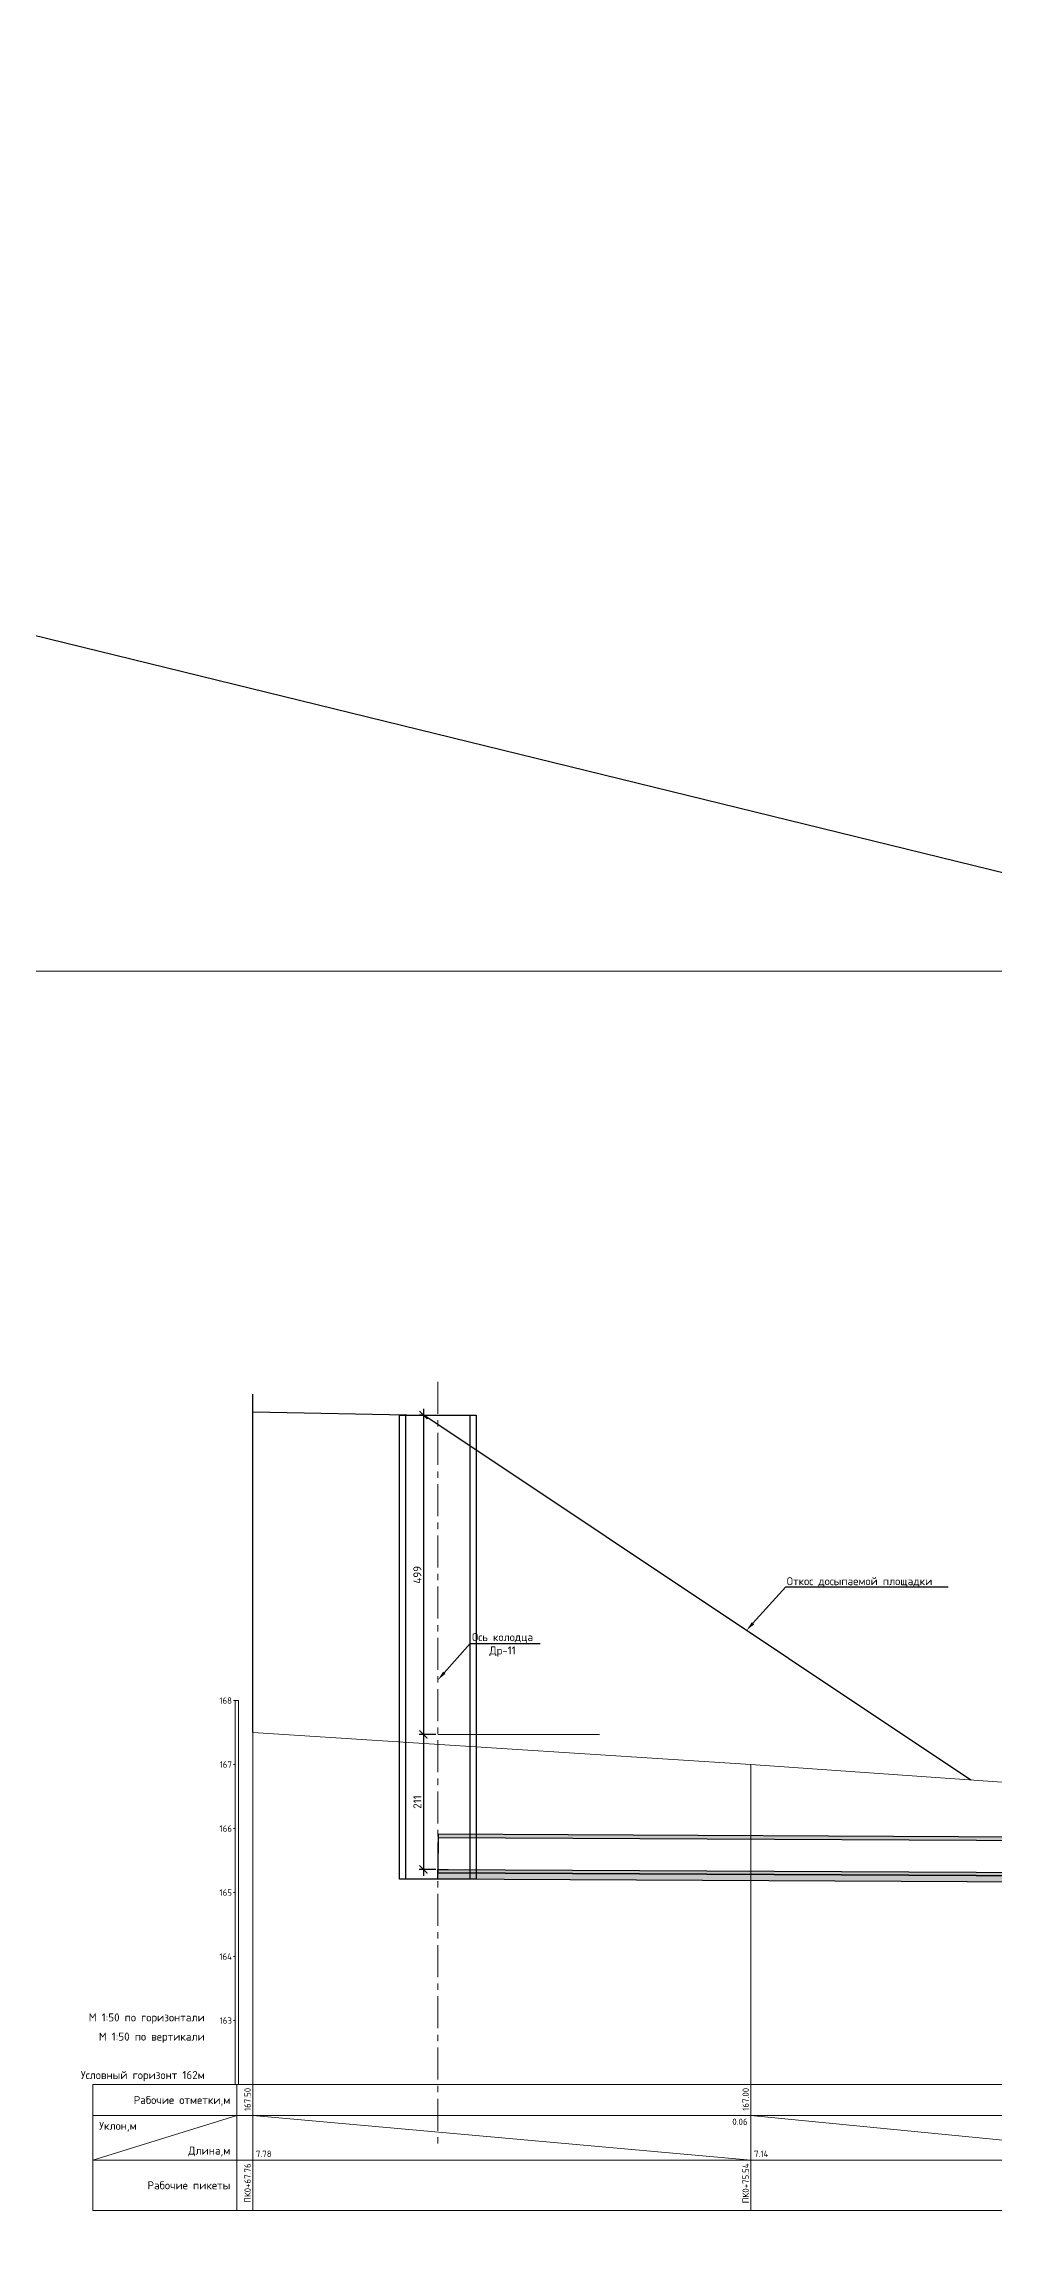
# Model space of a CAD drawing. Header units: millimetres. Extents: x -3202496 to 4385296, y -544754 to -321270.
# Drawn here: x 521429 to 536272, y -369065 to -334635 of the extents above; entities that cross this region are included whole.
import ezdxf
from ezdxf import colors
from ezdxf.entities.mleader import LeaderData, LeaderLine
from ezdxf.enums import TextEntityAlignment as Align
from ezdxf.math import Vec2, Vec3

# ---------------------------------------------------------------- set-up
doc = ezdxf.new("R2010")
doc.units = ezdxf.units.MM
doc.header["$PDSIZE"] = 1
doc.linetypes.add('CENTER', pattern=[16, 10, -2, 2, -2])
doc.linetypes.add('HIDDEN', pattern=[9.525, 6.35, -3.175])
doc.layers.get('0').update_dxf_attribs({"lineweight": 0})
doc.layers.get('Defpoints').update_dxf_attribs({"color": 3})
for name, color, linetype, lineweight in [('ГП_искусств сооруж-я_второстепенные', 7, 'Continuous', 25), ('ГП_искусств сооруж-я_выноски', 7, 'Continuous', 15), ('ГП_искусств сооруж-я_невидимые', 7, 'HIDDEN', 18), ('ГП_искусств сооруж-я_оси', 7, 'CENTER', 13), ('ГП_искусств сооруж-я_основная конструкция', 7, 'Continuous', 50), ('ГП_искусств сооруж-я_основная конструкция 0.3мм', 7, 'Continuous', 30), ('ГП_искусств сооруж-я_размеры', 7, 'Continuous', 15), ('ГП_искусств сооруж-я_штриховка', 7, 'Continuous', 9), ('Профиль', 7, 'Continuous', 15)]:
    doc.layers.add(name, color=color, linetype=linetype, lineweight=lineweight)
doc.layers.add('ГП_искусств сооруж-я_Откос', color=7, linetype='Continuous')
doc.layers.add('помощь', color=1, linetype='Continuous', lineweight=0, plot=False)
doc.styles.add('GOST-2.304_Type-B', font='GOST Common.ttf')
doc.styles.add('ISOCPEUR', font='isocpeur.ttf')
doc.dimstyles.new('SPDS-ISOCUP', dxfattribs={"dimscale": 10, "dimtxt": 2.5, "dimasz": 2.5, "dimexe": 1.25, "dimexo": 0.625, "dimtad": 1, "dimdec": 0, "dimrnd": 0.001, "dimtxsty": 'ISOCPEUR', "dimblk": 'ARCHTICK', "dimcen": 2.5, "dimdle": 2, "dimadec": 0, "dimazin": 2, "dimtfac": 0.75, "dimtdec": 0, "dimtmove": 1, "dimatfit": 3, "dimfxl": 1, "dimtolj": 1, "dimarcsym": 1})

# ---------------------------------------------------------------- blocks, each defined once
blk = doc.blocks.new('СТК-1')
at = {"layer": 'ГП_искусств сооруж-я_штриховка', "ltscale": 50}
h = blk.add_hatch(dxfattribs=at)
h.set_pattern_fill('ANSI35', color=256, scale=15)
h.set_pattern_definition([(45, (0, 750), (-67.352, 67.352), []), (45, (67.35, 750), (-67.352, 67.352), [119.0625, -23.8125, 0, -23.8125])])
h.paths.add_polyline_path([(0, 1590), (150, 1590), (150, 1750), (50, 1850), (-150, 1850), (-200, 1800), (-200, 1600), (-150, 1600), (-150, 1500), (0, 1500)])
h.paths.add_polyline_path([(-150, 0), (150, 0), (150, 910), (0, 910), (0, 1000), (-150, 1000)])
at = {"layer": 'ГП_искусств сооруж-я_невидимые', "ltscale": 25}
blk.add_lwpolyline([(0, 1500), (0, 1000)], dxfattribs=at)
at = {"layer": 'ГП_искусств сооруж-я_основная конструкция 0.3мм', "ltscale": 50}
blk.add_lwpolyline([(-150, 0), (-150, 1000), (-150, 1500), (-150, 1600), (-200, 1600), (-200, 1800), (-150, 1850), (50, 1850), (150, 1750), (150, 1590), (150, 910), (150, 0)], close=True, dxfattribs=at)
for points in [[(-150, 1500), (0, 1500), (0, 1590), (150, 1590)], [(-150, 1000), (0, 1000), (0, 910), (150, 910)]]:
    blk.add_lwpolyline(points, dxfattribs=at)
at = {"layer": 'помощь', "ltscale": 10, "style": 'ISOCPEUR'}
blk.add_text('СТК1', height=120, rotation=90, dxfattribs=at).set_placement((71, 200))
blk = doc.blocks.new('13213')
at = {"layer": 'ГП_искусств сооруж-я_штриховка', "ltscale": 0.01}
h = blk.add_hatch(dxfattribs=at)
h.set_pattern_fill('AR-CONC', color=256, angle=15, style=0)
h.set_pattern_definition([(65, (1029.06, 880.38), (180.1022, 31.757), [19.05, -209.55]), (10, (1029.06, 880.38), (-83.4917, 175.425), [15.24, -167.6406]), (115.4514, (1044.07, 883.03), (96.6105, 207.182), [16.19, -178.0902]), (61.1842, (1015.91, 929.45), (272.7236, 29.5506), [28.575, -314.325]), (111.6356, (1038.64, 931.9), (165.276, 300.44), [24.285, -267.136]), (6.184, (1015.9, 929.45), (165.276, 300.44), [22.86, -251.46]), (36, (1043.73, 923.76), (172.9164, -59.54), [19.05, -209.55]), (341, (1043.73, 923.76), (12.025, 193.9075), [15.24, -167.64]), (86.4514, (1058.14, 918.8), (184.9413, 134.3676), [16.19, -178.09]), (52.5, (1029.06, 880.38), (-18.9011, 82.4733), [0, -165.608, 0, -170.18, 0, -168.275]), (22.5, (1029.06, 880.38), (38.6142, 114.0612), [0, -97.028, 0, -161.798, 0, -64.135]), (342.5, (974.35, 865.72), (132.45317, 29.5599), [0, -63.5, 0, -198.12, 0, -262.89]), (332.5, (949.81, 859.15), (136.501, 62.8988), [0, -82.55, 0, -131.572, 0, -186.69])])
h.paths.add_polyline_path([(-5974, 860), (-5974, 780), (-6579, 780), (-6995, 1068), (-6942, 1147), (-6549, 880), (-5954, 880)])
h = blk.add_hatch(dxfattribs=at)
h.set_pattern_fill('ANSI35', color=256, scale=25, style=0)
h.set_pattern_definition([(45, (-2205755.51, 1329939.52), (-112.253202, 112.253202), []), (45, (-2205643.26, 1329939.52), (-112.253202, 112.253202), [198.4375, -39.6875, 0, -39.6875])])
h.paths.add_polyline_path([(-5954, 880), (-5874, 960), (-6524, 960), (-6899, 1210), (-6942, 1147), (-6549, 880)])
at = {"layer": 'ГП_искусств сооруж-я_штриховка', "ltscale": 25}
h = blk.add_hatch(dxfattribs=at)
h.set_pattern_fill('ANSI35', color=256, scale=15)
h.set_pattern_definition([(45, (-563906.15, 363465.87), (-67.351921, 67.351921), []), (45, (-563838.8, 363465.87), (-67.351921, 67.351921), [119.0625, -23.8125, 0, -23.8125])])
h.paths.add_polyline_path([(-5832, 660), (-36320, 813), (-36320, 763), (-5832, 610)])
h.paths.add_polyline_path([(-5835, 60), (-36323, 213), (-36323, 263), (-5834, 110)])
at = {"layer": 'ГП_искусств сооруж-я_штриховка', "ltscale": 50}
h = blk.add_hatch(dxfattribs=at)
h.set_pattern_fill('AR-CONC', color=256, scale=1.5)
h.set_pattern_definition([(50, (-23378.37, -53769.85), (273.277, -23.9086), [28.575, -314.325]), (355, (-23378.37, -53769.85), (-52.8651, 286.5853), [22.86, -251.4609]), (100.45144, (-23355.6, -53771.85), (220.4119, 262.6766), [24.285, -267.1354]), (46.1842, (-23378.37, -53693.65), (406.6186, -63.0635), [42.8625, -471.4875]), (96.63556, (-23344.5, -53698.9), (356.1062, 371.1392), [36.4275, -400.7034]), (351.18415, (-23378.37, -53693.65), (356.1062, 371.1392), [34.29, -377.1896]), (21, (-23340.27, -53712.7), (227.4216, -153.3978), [28.575, -314.325]), (326, (-23340.27, -53712.7), (92.703, 276.282), [22.86, -251.46]), (71.45144, (-23321.32, -53725.5), (320.1246, 122.8842), [24.285, -267.1349]), (37.5, (-23378.37, -53769.85), (4.6329, 126.83256), [0, -248.412, 0, -255.27, 0, -252.4125]), (7.5, (-23378.37, -53769.85), (100.2295, 150.27086), [0, -145.542, 0, -242.697, 0, -96.2025]), (327.5, (-23463.33, -53769.85), (203.3859, -8.59312), [0, -95.25, 0, -297.18, 0, -394.335]), (317.5, (-23501.43, -53769.85), (222.1938, 38.13974), [0, -123.825, 0, -197.358, 0, -280.035])])
h.paths.add_polyline_path([(-5974, 61), (-5975, -890), (-6724, -890), (-7443, 68)])
h = blk.add_hatch(dxfattribs=at)
h.set_pattern_fill('AR-CONC', color=256, scale=1.5)
h.set_pattern_definition([(50, (-563906.15, 363415.87), (273.277, -23.90863), [28.575, -314.325]), (355, (-563906.15, 363415.87), (-52.86513, 286.58527), [22.86, -251.46088]), (100.451445, (-563883.38, 363413.88), (220.41187, 262.67663), [24.28501, -267.13537]), (46.1842, (-563906.15, 363492.07), (406.61856, -63.0635), [42.8625, -471.4875]), (96.63556, (-563872.27, 363486.8), (356.1062, 371.13919), [36.42753, -400.7034]), (351.18415, (-563906.15, 363492.07), (356.1062, 371.1392), [34.28995, -377.1896]), (21, (-563868.05, 363473.02), (227.42159, -153.3978), [28.575, -314.325]), (326, (-563868.05, 363473.02), (92.70304, 276.28195), [22.86, -251.46]), (71.451445, (-563849.1, 363460.24), (320.12463, 122.88415), [24.28501, -267.13491]), (37.5, (-563906.15, 363415.87), (4.632905, 126.832558), [0, -248.412, 0, -255.27, 0, -252.4125]), (7.5, (-563906.15, 363415.87), (100.229494, 150.270862), [0, -145.542, 0, -242.697, 0, -96.2025]), (327.5, (-563991.12, 363415.87), (203.385893, -8.593116), [0, -95.25, 0, -297.18, 0, -394.335]), (317.5, (-564029.22, 363415.87), (222.19377, 38.139737), [0, -123.825, 0, -197.358, 0, -280.035])])
h.paths.add_polyline_path([(-4684, -560), (-5674, -560), (-5674, -890), (-4930, -890)])
h = blk.add_hatch(dxfattribs=at)
h.set_pattern_fill('AR-CONC', color=256, scale=2)
h.set_pattern_definition([(50, (-2160.9, -1139.62), (364.37, -31.878), [38.1, -419.1]), (355, (-2160.9, -1139.6), (-70.487, 382.114), [30.48, -335.28]), (100.4514, (-2130.54, -1142.27), (293.882, 350.236), [32.38, -356.18]), (46.184, (-2160.9, -1038), (542.16, -84.085), [57.15, -628.65]), (96.636, (-2115.73, -1045), (474.81, 494.85), [48.57, -534.27]), (351.184, (-2160.9, -1038), (474.81, 494.85), [45.72, -502.92]), (21, (-2110.1, -1063.42), (303.229, -204.53), [38.1, -419.1]), (326, (-2110.1, -1063.4), (123.604, 368.376), [30.48, -335.28]), (71.4514, (-2084.84, -1080.46), (426.833, 163.846), [32.38, -356.18]), (37.5, (-2160.91, -1139.62), (6.1772, 169.11), [0, -331.216, 0, -340.36, 0, -336.55]), (7.5, (-2160.9, -1139.62), (133.639, 200.361), [0, -194.056, 0, -323.596, 0, -128.27]), (327.5, (-2274.19, -1139.62), (271.181, -11.4575), [0, -127, 0, -396.24, 0, -525.78]), (317.5, (-2325, -1139.62), (296.258, 50.853), [0, -165.1, 0, -263.144, 0, -373.38])])
h.paths.add_polyline_path([(-4930, -890), (-6724, -890), (-5974, -1890), (-5674, -1890)])
at = {"layer": 'ГП_искусств сооруж-я_второстепенные'}
for points in [[(-5974, 860), (-5974, 780), (-6579, 780), (-6995, 1068), (-6942, 1147), (-6549, 880), (-5954, 880)], [(-5954, 880), (-5874, 960), (-6524, 960), (-6899, 1210), (-6942, 1147), (-6549, 880), (-5954, 880)]]:
    blk.add_lwpolyline(points, close=True, dxfattribs=at)
for points in [[(-6579, 780), (-6995, 1068)], [(-6549, 880), (-6942, 1147)]]:
    blk.add_lwpolyline(points, dxfattribs=at)
at = {"layer": 'ГП_искусств сооруж-я_второстепенные', "ltscale": 50}
for points in [[(-5974, 61), (-5975, -890), (-6724, -890), (-7443, 68)], [(-4930, -890), (-6724, -890), (-5974, -1890), (-5674, -1890)]]:
    blk.add_lwpolyline(points, close=True, dxfattribs=at)
blk.add_lwpolyline([(-4684, -560), (-5674, -560), (-5674, -890), (-4930, -890), (-4684, -560)], dxfattribs=at)
at = {"layer": 'ГП_искусств сооруж-я_невидимые', "ltscale": 25}
blk.add_lwpolyline([(-5090, 4), (-6524, 960)], dxfattribs=at)
at = {"layer": 'ГП_искусств сооруж-я_основная конструкция'}
for points in [[(-6524, 960), (-6899, 1210)], [(-5874, 960), (-6524, 960)]]:
    blk.add_lwpolyline(points, dxfattribs=at)
at = {"layer": 'ГП_искусств сооруж-я_основная конструкция 0.3мм', "ltscale": 50}
for points in [[(-5831, 660), (-36320, 813), (-36323, 213), (-5835, 60)], [(-5832, 660), (-36320, 813), (-36320, 763), (-5832, 610)], [(-5835, 60), (-36323, 213), (-36323, 263), (-5834, 110)]]:
    blk.add_lwpolyline(points, close=True, dxfattribs=at)
at = {"layer": 'ГП_искусств сооруж-я_штриховка', "linetype": 'Continuous'}
blk.add_lwpolyline([(-3674, -560), (-4684, -560), (-5674, -1890), (-5974, -1890), (-7443, 68)], dxfattribs=at)
at = {"layer": 'ГП_искусств сооруж-я_основная конструкция', "xscale": -1}
blk.add_blockref('СТК-1', (-5824, -890), dxfattribs=at)
at = {"layer": 'ГП_искусств сооруж-я_выноски', "linetype": 'Continuous', "ltscale": 50, "style": 'GOST-2.304_Type-B'}
for s, rotation, p in [('\ue94a1:0,75', 306.8482, (-6578, -977)), ('\ue9491:0,75', 53.1301, (-5664, -1726))]:
    blk.add_text(s, height=180, rotation=rotation, dxfattribs=at).set_placement(p)
blk = doc.blocks.new('_ArchTick')
at = {"color": 0, "linetype": 'ByBlock', "lineweight": 30, "const_width": 0.15}
blk.add_lwpolyline([(-0.5, -0.5), (0.5, 0.5)], dxfattribs=at)
blk = doc.blocks.new('*D38')
at = {"layer": 'Defpoints', "color": 0, "ltscale": 10, "transparency": 16777216}
for p in [(527583, -361044), (527356, -363153), (527583, -363153)]:
    blk.add_point(p, dxfattribs=at)
at = {"layer": 'ГП_искусств сооруж-я_размеры', "color": 0, "lineweight": -2, "ltscale": 10, "transparency": 16777216}
for p, q in [((527552, -361044), (527293, -361044)), ((527356, -360944), (527356, -363253)), ((527552, -363153), (527293, -363153))]:
    blk.add_line(p, q, dxfattribs=at)
at = {"layer": 'ГП_искусств сооруж-я_размеры', "color": 0, "lineweight": -2, "ltscale": 10, "transparency": 16777216, "xscale": 125, "yscale": 125, "zscale": 125}
for p, rotation in [((527356, -361044), 90), ((527356, -363153), 270)]:
    blk.add_blockref('_ArchTick', p, dxfattribs=dict(at, rotation=rotation))
at = {"layer": 'ГП_искусств сооруж-я_размеры', "color": 0, "ltscale": 10, "transparency": 16777216, "insert": (527262, -362099), "char_height": 125, "attachment_point": 5, "rotation": 90, "style": 'ISOCPEUR', "bg_fill": 3, "box_fill_scale": 1.1, "bg_fill_color": 9, "bg_fill_true_color": 13158600, "bg_fill_transparency": 0}
blk.add_mtext('\\A1;211', dxfattribs=at)
blk = doc.blocks.new('*D43')
at = {"layer": 'Defpoints', "color": 0, "ltscale": 10, "transparency": 16777216}
for p in [(527362, -356055), (527356, -361044), (527583, -361044)]:
    blk.add_point(p, dxfattribs=at)
at = {"layer": 'ГП_искусств сооруж-я_размеры', "color": 0, "lineweight": -2, "ltscale": 10, "transparency": 16777216}
for p, q in [((527356, -355955), (527356, -361144)), ((527331, -356055), (527293, -356055)), ((527552, -361044), (527293, -361044))]:
    blk.add_line(p, q, dxfattribs=at)
at = {"layer": 'ГП_искусств сооруж-я_размеры', "color": 0, "lineweight": -2, "ltscale": 10, "transparency": 16777216, "xscale": 125, "yscale": 125, "zscale": 125}
for p, rotation in [((527356, -356055), 90), ((527356, -361044), 270)]:
    blk.add_blockref('_ArchTick', p, dxfattribs=dict(at, rotation=rotation))
at = {"layer": 'ГП_искусств сооруж-я_размеры', "color": 0, "ltscale": 10, "transparency": 16777216, "insert": (527262, -358549), "char_height": 125, "attachment_point": 5, "rotation": 90, "style": 'ISOCPEUR', "bg_fill": 3, "box_fill_scale": 1.1, "bg_fill_color": 9, "bg_fill_true_color": 13158600, "bg_fill_transparency": 0}
blk.add_mtext('\\A1;499', dxfattribs=at)
blk = doc.blocks.new('_DotSmall')
at = {"color": 0, "linetype": 'ByBlock', "lineweight": 80, "const_width": 0.5}
blk.add_lwpolyline([(-0.0625, 0, 1), (0.0625, 0, 1)], format="xyb", close=True, dxfattribs=at)
blk = doc.blocks.new('A$Cc02737fd')
at = {"layer": 'ГП_искусств сооруж-я_невидимые', "ltscale": 50, "flags": 128}
blk.add_lwpolyline([(0.000275, 0.0055), (0.008058, 0.005), (0.015194, 0.0045), (0.022355, 0.004), (0.02892, 0.0035), (0.032515, 0.003239), (0.035817, 0.003), (0.050801, 0.003), (0.053099, 0.0035), (0.055622, 0.004), (0.06129, 0.0045), (0.068036, 0.005)], dxfattribs=at)
at = {"layer": 'Профиль'}
for points in [[(0, 0.006), (-0.000025, 0.006)], [(0.000275, 0.0055), (0.000275, 0)], [(0, 0.005), (-0.000025, 0.005)], [(0.008058, 0.005), (0.008058, 0)], [(0, 0.004), (-0.000025, 0.004)], [(0, 0.003), (-0.000025, 0.003)], [(0, 0.002), (-0.000025, 0.002)], [(0, 0.001), (-0.000025, 0.001)], [(-0.002225, 0), (0.068036, 0)], [(-0.002225, 0), (-0.002225, -0.001964)], [(0.000025, 0), (0.000025, -0.001964)], [(0.000275, 0), (0.000275, -0.001964)], [(0.008058, 0), (0.008058, -0.001964)], [(-0.002225, -0.001181), (0.000025, -0.000481)], [(-0.002225, -0.000481), (0.068036, -0.000481)], [(0.000275, -0.000481), (0.008058, -0.001181)], [(0.008058, -0.000481), (0.015194, -0.001181)], [(-0.002225, -0.001181), (0.068036, -0.001181)], [(-0.002225, -0.001964), (0.068036, -0.001964)]]:
    blk.add_lwpolyline(points, dxfattribs=at)
blk.add_lwpolyline([(0.00005, 0), (0.00005, 0.006), (0, 0.006), (0, 0)], close=True, dxfattribs=at)
at = {"layer": 'Профиль', "style": 'ISOCPEUR'}
for s, height, p in [('168', 0.0001, (-0.00005, 0.006)), ('167', 0.0001, (-0.00005, 0.005)), ('166', 0.0001, (-0.00005, 0.004)), ('165', 0.0001, (-0.00005, 0.003)), ('164', 0.0001, (-0.00005, 0.002)), ('М 1:50 по горизонтали', 0.000125, (-0.000475, 0.00105)), ('163', 0.0001, (-0.00005, 0.001)), ('М 1:50 по вертикали', 0.000125, (-0.000475, 0.00075)), ('Условный горизонт 162м', 0.000125, (-0.000475, 0.00015)), ('Рабочие отметки,м', 0.000125, (-0.000075, -0.00024)), ('Рабочие пикеты', 0.000125, (-0.000075, -0.001573))]:
    blk.add_text(s, height=height, dxfattribs=at).set_placement(p, align=Align.MIDDLE_RIGHT)
for s, p in [('167.50', (0.000275, -0.00005)), ('167.00', (0.008058, -0.00005)), ('ПК0+67.76', (0.000275, -0.001231)), ('ПК0+75.54', (0.008058, -0.001231))]:
    blk.add_text(s, height=0.0001, rotation=90, dxfattribs=at).set_placement(p, align=Align.BOTTOM_RIGHT)
blk.add_text('Уклон,м', height=0.000125, dxfattribs=at).set_placement((-0.002125, -0.000581), align=Align.TOP_LEFT)
blk.add_text('0.06', height=0.0001, dxfattribs=at).set_placement((0.008008, -0.000531), align=Align.TOP_RIGHT)
blk.add_text('Длина,м', height=0.000125, dxfattribs=at).set_placement((-0.000075, -0.001131), align=Align.BOTTOM_RIGHT)
for s, p in [('7.78', (0.000325, -0.001131)), ('7.14', (0.008108, -0.001131))]:
    blk.add_text(s, height=0.0001, dxfattribs=at).set_placement(p)

msp = doc.modelspace()

# ---------------------------------------------------------------- linework, layer by layer
at = {"layer": 'ГП_искусств сооруж-я_второстепенные', "ltscale": 10}
for points in [[(524689.98, -361014.08), (524689.98, -355728.65)], [(524689.98, -356001.22), (527362.3, -356054.66)], [(535912.99, -361755.12), (527362.3, -356054.66)]]:
    msp.add_lwpolyline(points, dxfattribs=at)
at = {"layer": 'ГП_искусств сооруж-я_выноски'}
for points in [[(527582.99, -361044.08), (528261.81, -361044.08)], [(527582.99, -363153.05), (527745.09, -363153.05)]]:
    msp.add_lwpolyline(points, dxfattribs=at)
at = {"layer": 'ГП_искусств сооруж-я_оси', "ltscale": 50}
msp.add_lwpolyline([(527582.99, -355533.67), (527582.99, -367514.08)], dxfattribs=at)
at = {"layer": 'помощь', "ltscale": 10}
msp.add_lwpolyline([(527582.99, -361044.08), (530106.34, -361044.08)], dxfattribs=at)

# ---------------------------------------------------------------- block references
at = {"layer": 'ГП_искусств сооруж-я_основная конструкция'}
msp.add_blockref('13213', (563906.15, -363415.87), dxfattribs=at)

# ---------------------------------------------------------------- leaders
at = {"layer": 'ГП_искусств сооруж-я_выноски', "linetype": 'Continuous', "ltscale": 10}
ml = msp.add_multileader_mtext('Standard', dxfattribs=at)
ml.set_content('Откос досыпаемой площадки', color=256, style='ISOCPEUR')
ml.set_leader_properties()
ml.build(insert=Vec2(0, 0))
ml.multileader.update_dxf_attribs({"text_left_attachment_type": 6, "text_right_attachment_type": 6, "dogleg_length": 0.659, "arrow_head_size": 150, "scale": 50})
ctx = ml.context
ctx.base_point, ctx.scale, ctx.char_height, ctx.arrow_head_size, ctx.landing_gap_size, ctx.plane_origin = Vec3(533053.28, -358736.47), 50, 125, 150, 0, Vec3(516750.76, -356689.85)
ctx.left_attachment, ctx.right_attachment, ctx.text_align_type = 6, 6, 1
notes = []
notes.append((ctx, [(0, (1, 1, 0), (533020.33, -358736.47), (1, 0), 32.95, [(0, [(532406.19, -359417.26)], 0, [])])]))
ctx.mtext.insert, ctx.mtext.alignment, ctx.mtext.flow_direction = Vec3(534172.03, -358586.47), 2, 5
ml = msp.add_multileader_mtext('Standard', dxfattribs=at)
ml.set_content('Ось колодца\\PДр-11', color=256, style='ISOCPEUR')
ml.set_leader_properties()
ml.build(insert=Vec2(0, 0))
ml.multileader.update_dxf_attribs({"text_left_attachment_type": 6, "text_right_attachment_type": 6, "dogleg_length": 0.659, "arrow_head_size": 150, "scale": 50})
ctx = ml.context
ctx.base_point, ctx.scale, ctx.char_height, ctx.arrow_head_size, ctx.landing_gap_size, ctx.plane_origin = Vec3(528118.71, -359622.64), 50, 125, 150, 0, Vec3(511816.18, -357576.02)
ctx.left_attachment, ctx.right_attachment, ctx.text_align_type = 6, 6, 1
notes.append((ctx, [(0, (1, 1, 0), (528085.76, -359622.64), (1, 0), 32.95, [(0, [(527582.99, -360192.06)], 0, [])])]))
ctx.mtext.insert, ctx.mtext.alignment, ctx.mtext.flow_direction = Vec3(528593.71, -359460.14), 2, 5
ml = msp.add_multileader_mtext('Standard', dxfattribs=at)
ml.set_content('Щебеночная подготовка \\Pб-10см, фр. 20-40, М400', color=256, style='ISOCPEUR')
ml.set_leader_properties()
ml.set_arrow_properties(name='DOTSMALL')
ml.build(insert=Vec2(0, 0))
ml.multileader.update_dxf_attribs({"text_left_attachment_type": 6, "text_right_attachment_type": 6, "dogleg_length": 0.659, "arrow_head_size": 125, "scale": 50})
ctx = ml.context
ctx.base_point, ctx.scale, ctx.char_height, ctx.arrow_head_size, ctx.landing_gap_size, ctx.plane_origin = Vec3(619633.45, -364569.24), 50, 125, 125, 0, Vec3(611520.39, -365303.9)
ctx.left_attachment, ctx.right_attachment, ctx.text_align_type = 6, 6, 1
notes.append((ctx, [(0, (1, 1, 0), (619600.5, -364569.24), (1, 0), 32.95, [(1, [(618679.96, -363921.13)], 0, [])])]))
ctx.mtext.insert, ctx.mtext.width, ctx.mtext.alignment, ctx.mtext.line_spacing_factor, ctx.mtext.flow_direction = Vec3(620583.45, -364406.74), 150588.4826, 2, 0.908571, 5
ml = msp.add_multileader_mtext('Standard', dxfattribs=at)
ml.set_content('Щебеночная подготовка\\Pфр. 20-40, М400', color=256, style='ISOCPEUR')
ml.set_leader_properties()
ml.set_arrow_properties(name='DOTSMALL')
ml.build(insert=Vec2(0, 0))
ml.multileader.update_dxf_attribs({"text_left_attachment_type": 6, "text_right_attachment_type": 6, "dogleg_length": 0, "arrow_head_size": 150, "scale": 50})
ctx = ml.context
ctx.base_point, ctx.scale, ctx.char_height, ctx.arrow_head_size, ctx.landing_gap_size, ctx.plane_origin = Vec3(558554.79, -365943.07), 50, 125, 150, 0, Vec3(562090.86, -364934.58)
ctx.left_attachment, ctx.right_attachment, ctx.text_align_type = 6, 6, 1
notes.append((ctx, [(0, (1, 1, 0), (558554.79, -365943.07), (1, 0), 0, [(0, [(558075.46, -365186.01)], 0, [])])]))
ctx.mtext.insert, ctx.mtext.width, ctx.mtext.alignment, ctx.mtext.line_spacing_factor, ctx.mtext.flow_direction = Vec3(559504.79, -365780.57), 1952.9233, 2, 0.908571, 5
for ctx, leaders in notes:
    for number, flags, end, landing, length, lines in leaders:
        leader = LeaderData()
        leader.index, (leader.has_last_leader_line, leader.has_dogleg_vector, leader.attachment_direction) = number, flags
        leader.last_leader_point, leader.dogleg_vector, leader.dogleg_length = Vec3(end), Vec3(landing), length
        for number, points, colour, breaks in lines:
            line = LeaderLine()
            line.index, line.vertices, line.color, line.breaks = number, Vec3.list(points), colors.encode_raw_color(colour), breaks
            leader.lines.append(line)
        ctx.leaders.append(leader)

# ---------------------------------------------------------------- next in the draw order: dimensions: what is measured, and where the dimension line sits
at = {"layer": 'ГП_искусств сооруж-я_размеры', "ltscale": 10}
dim = msp.add_linear_dim(base=(527355.55, -363153.05), p1=(527582.99, -361044.08), p2=(527582.99, -363153.05), angle=90, dimstyle='SPDS-ISOCUP', override={"dimscale": 50, "dimlfac": 0.1, "dimtfill": 1}, dxfattribs=at)
dim.commit()
dim.dimension.update_dxf_attribs({"geometry": '*D38', "text_midpoint": (527261.8, -362098.56)})

# ---------------------------------------------------------------- next in the draw order: hatches: boundary and pattern name
at = {"layer": 'ГП_искусств сооруж-я_штриховка', "ltscale": 10}
h = msp.add_hatch(dxfattribs=at)
h.set_pattern_fill('AR-CONC', color=256, scale=1.5)
h.set_pattern_definition([(50, (0, 50), (273.277, -23.90863), [28.575, -314.325]), (355, (0, 50), (-52.86513, 286.58527), [22.86, -251.46088]), (100.451445, (22.77, 48), (220.41187, 262.67663), [24.28501, -267.13537]), (46.1842, (0, 126.2), (406.61856, -63.0635), [42.8625, -471.4875]), (96.63556, (33.9, 120.94), (356.1062, 371.13919), [36.42753, -400.7034]), (351.18415, (0, 126.2), (356.1062, 371.1392), [34.28995, -377.1896]), (21, (38.1, 107.15), (227.42159, -153.3978), [28.575, -314.325]), (326, (38.1, 107.15), (92.70304, 276.28195), [22.86, -251.46]), (71.451445, (57.05, 94.37), (320.12463, 122.88415), [24.28501, -267.13491]), (37.5, (0, 50), (4.632905, 126.832558), [0, -248.412, 0, -255.27, 0, -252.4125]), (7.5, (0, 50), (100.229494, 150.270862), [0, -145.542, 0, -242.697, 0, -96.2025]), (327.5, (-84.96, 50), (203.385893, -8.593116), [0, -95.25, 0, -297.18, 0, -394.335]), (317.5, (-123.06, 50), (222.19377, 38.139737), [0, -123.825, 0, -197.358, 0, -280.035])])
h.paths.add_polyline_path([(556538.61, -363447.82), (527582.99, -363303.05), (527582.7, -363203.05), (556463.33, -363347.45)])

# ---------------------------------------------------------------- next in the draw order: linework, layer by layer
at = {"layer": 'ГП_искусств сооруж-я_второстепенные', "ltscale": 10}
msp.add_lwpolyline([(556538.61, -363447.82), (527582.99, -363303.05), (527582.7, -363203.05), (556463.33, -363347.45)], close=True, dxfattribs=at)
at = {"layer": 'ГП_искусств сооруж-я_штриховка'}
msp.add_lwpolyline([(556538.61, -363447.82), (527582.99, -363303.05)], dxfattribs=at)

# ---------------------------------------------------------------- next in the draw order: dimensions: what is measured, and where the dimension line sits
at = {"layer": 'ГП_искусств сооруж-я_размеры', "ltscale": 10}
dim = msp.add_linear_dim(base=(527355.55, -361044.08), p1=(527362.3, -356054.66), p2=(527582.99, -361044.08), angle=90, dimstyle='SPDS-ISOCUP', override={"dimscale": 50, "dimlfac": 0.1, "dimtfill": 1}, dxfattribs=at)
dim.commit()
dim.dimension.update_dxf_attribs({"geometry": '*D43', "text_midpoint": (527261.8, -358549.37)})

# ---------------------------------------------------------------- next in the draw order: leaders
at = {"layer": 'ГП_искусств сооруж-я_выноски', "linetype": 'Continuous', "ltscale": 10}
ml = msp.add_multileader_mtext('Standard', dxfattribs=at)
ml.set_content('Каменная наброска\\Pфр. 80-120, М400', color=256, style='ISOCPEUR')
ml.set_leader_properties()
ml.set_arrow_properties(name='DOTSMALL')
ml.build(insert=Vec2(0, 0))
ml.multileader.update_dxf_attribs({"text_left_attachment_type": 6, "text_right_attachment_type": 6, "dogleg_length": 0.659, "arrow_head_size": 125, "scale": 50})
ctx = ml.context
ctx.base_point, ctx.scale, ctx.char_height, ctx.arrow_head_size, ctx.landing_gap_size, ctx.plane_origin = Vec3(561459.76, -362592.99), 50, 125, 125, 0, Vec3(553834.8, -364205.65)
ctx.left_attachment, ctx.right_attachment, ctx.text_align_type = 6, 6, 1
notes = []
notes.append((ctx, [(0, (1, 1, 0), (561426.81, -362592.99), (1, 0), 32.95, [(1, [(560927.23, -363583.04)], 0, [])])]))
ctx.mtext.insert, ctx.mtext.width, ctx.mtext.alignment, ctx.mtext.line_spacing_factor, ctx.mtext.flow_direction = Vec3(562216.01, -362430.49), 150588.4826, 2, 0.908571, 5
for ctx, leaders in notes:
    for number, flags, end, landing, length, lines in leaders:
        leader = LeaderData()
        leader.index, (leader.has_last_leader_line, leader.has_dogleg_vector, leader.attachment_direction) = number, flags
        leader.last_leader_point, leader.dogleg_vector, leader.dogleg_length = Vec3(end), Vec3(landing), length
        for number, points, colour, breaks in lines:
            line = LeaderLine()
            line.index, line.vertices, line.color, line.breaks = number, Vec3.list(points), colors.encode_raw_color(colour), breaks
            leader.lines.append(line)
        ctx.leaders.append(leader)

# ---------------------------------------------------------------- next in the draw order: linework, layer by layer
at = {"layer": 'ГП_искусств сооруж-я_второстепенные', "ltscale": 10}
for points in [[(526982.99, -356054.66), (528182.99, -356054.66), (528182.99, -363303.05), (526982.99, -363303.05)], [(527082.99, -356054.66), (528082.99, -356054.66), (528082.99, -363303.05), (527082.99, -363303.05)]]:
    msp.add_lwpolyline(points, close=True, dxfattribs=at)
at = {"layer": 'ГП_искусств сооруж-я_Откос', "ltscale": 10}
msp.add_line((483534.88, -334635.36), (710003.32, -390063.58), dxfattribs=at)
at = {"layer": 'помощь', "ltscale": 10}
msp.add_lwpolyline([(499638.67, -349118.88), (651392.15, -349118.88), (651392.15, -387568.75), (499638.67, -387568.75)], close=True, dxfattribs=at)

# ---------------------------------------------------------------- next in the draw order: block references
at = {"layer": 'ГП_искусств сооруж-я_второстепенные', "ltscale": 10, "xscale": 1000000, "yscale": 1000000, "zscale": 1000000}
msp.add_blockref('A$Cc02737fd', (524414.98, -366514.08), dxfattribs=at)

doc.saveas('drawing.dxf')
